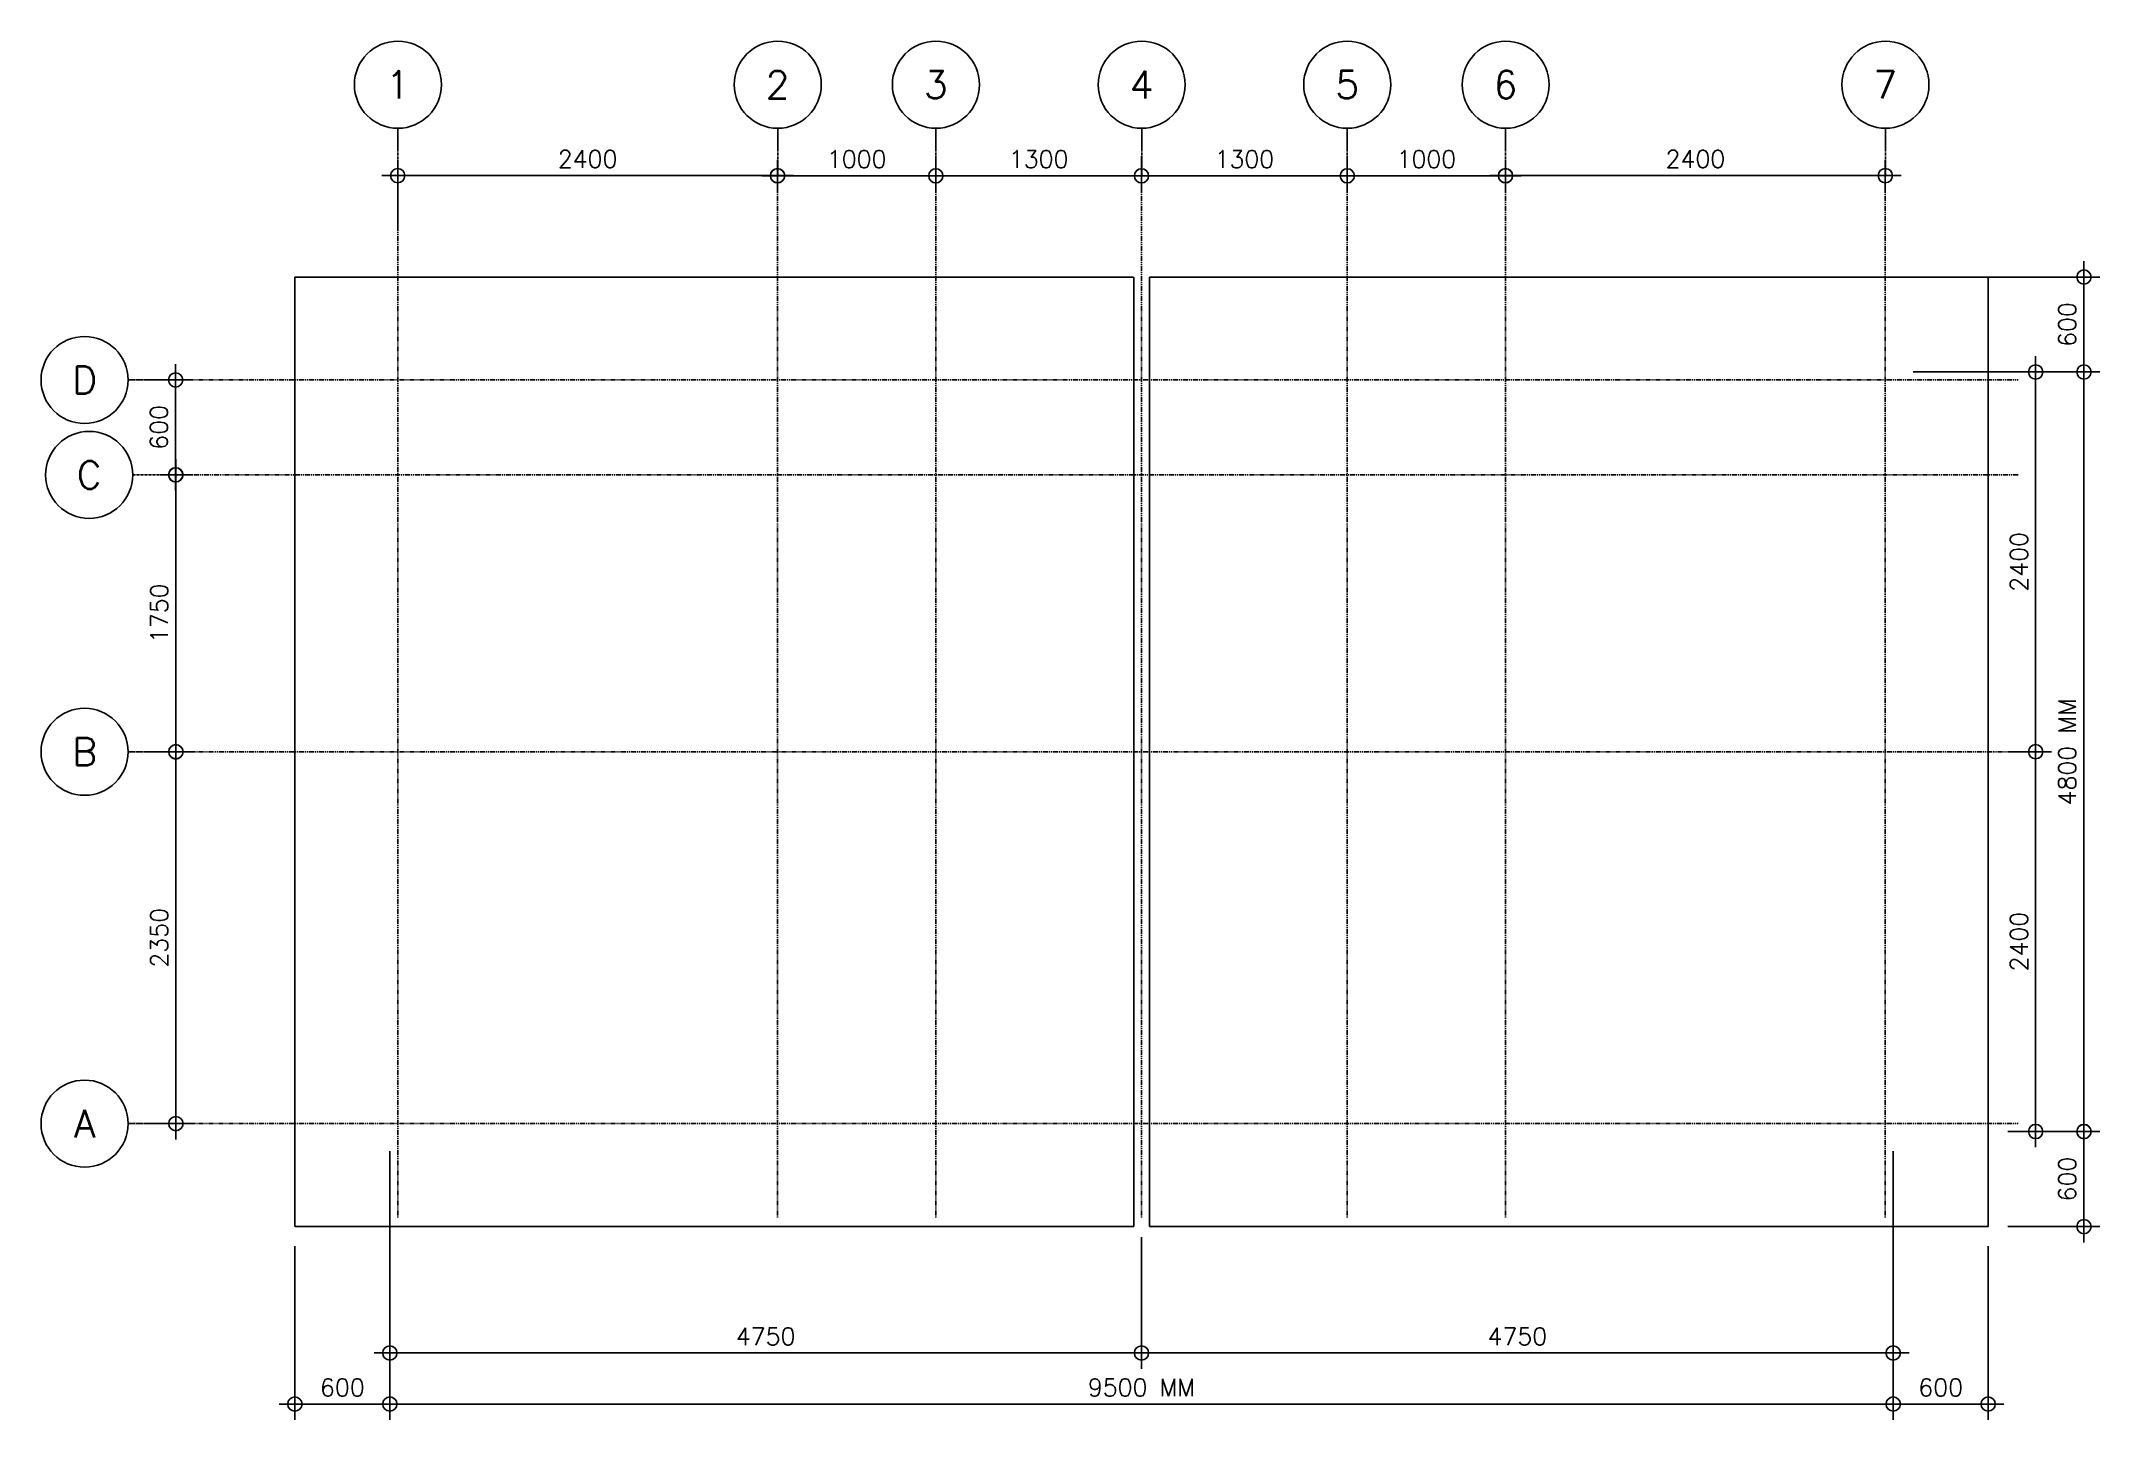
# Model space of a CAD drawing. Header units: inches. Extents: x 27 to 13036, y 14 to 8727.
import ezdxf

# ---------------------------------------------------------------- set-up
doc = ezdxf.new("R2010")
doc.units = ezdxf.units.IN
doc.header["$MEASUREMENT"] = 0
for name, pattern in [('CENTER', [50.8, 31.75, -6.35, 6.35, -6.35]), ('HIDDEN', [9.525, 6.35, -3.175]), ('PHANTOM', [63.5, 31.75, -6.35, 6.35, -6.35, 6.35, -6.35])]:
    doc.linetypes.add(name, pattern=pattern)
doc.layers.get('Defpoints').update_dxf_attribs({"color": 36, "true_color": 0x703800})
for name, color, linetype in [('0-S2', 2, 'Continuous'), ('A-CENTER', 3, 'CENTER'), ('A-DIMENSIONS', 30, 'Continuous'), ('A-GRID-LN', 8, 'PHANTOM'), ('A-HIDD1', 8, 'HIDDEN'), ('A-TEXT', 3, 'Continuous'), ('baseplan_20180530$0$A-DOOR', 1, 'Continuous')]:
    doc.layers.add(name, color=color, linetype=linetype)
doc.styles.add('LEROY', font='simplex.shx')
doc.dimstyles.new('DIM100', dxfattribs={"dimscale": 0, "dimtxt": 220, "dimasz": 180, "dimexe": 220, "dimexo": 250, "dimgap": 1, "dimtad": 1, "dimtoh": 1, "dimlfac": 0.001, "dimzin": 1, "dimdsep": 46, "dimtxsty": 'LEROY', "dimblk1": 'ORIGIN', "dimblk2": 'ORIGIN', "dimsah": 1, "dimcen": 0.18, "dimclrd": 30, "dimclre": 30, "dimclrt": 7, "dimazin": 0, "dimtfac": 1, "dimtix": 1, "dimtmove": 1, "dimatfit": 3, "dimfxl": 1, "dimtvp": 1, "dimtolj": 2, "dimtzin": 0, "dimarcsym": 0})

# ---------------------------------------------------------------- blocks, each defined once
blk = doc.blocks.new('USER ARROW 100')
at = {"layer": 'A-DIMENSIONS'}
for q in [(-200, 0), (200, 0)]:
    blk.add_line((0, 0), q, dxfattribs=at)
for points in [[(0, 0), (0, 200)], [(0, 0), (0, -200)]]:
    blk.add_lwpolyline(points, dxfattribs=at)
blk.add_circle((0, 0), 90, dxfattribs=at)
blk = doc.blocks.new('*D6')
at = {"layer": 'A-DIMENSIONS', "color": 30, "ltscale": 0.3, "transparency": 16777216}
for p, q in [((24261, -14675), (24261, -14359)), ((24262, -14359), (26661, -14359)), ((26661, -14463), (26661, -14359))]:
    blk.add_line(p, q, dxfattribs=at)
at = {"layer": 'Defpoints', "color": 0, "ltscale": 0.3, "transparency": 16777216}
for p in [(26661, -14338), (26661, -14359), (24261, -14800)]:
    blk.add_point(p, dxfattribs=at)
at = {"layer": 'A-DIMENSIONS', "color": 30, "ltscale": 0.3, "transparency": 16777216, "xscale": 0.5, "yscale": 0.5, "zscale": 0.5, "rotation": 180}
blk.add_blockref('USER ARROW 100', (24261, -14359), dxfattribs=at)
at = {"layer": 'A-DIMENSIONS', "color": 30, "ltscale": 0.3, "transparency": 16777216, "xscale": 0.5, "yscale": 0.5, "zscale": 0.5}
blk.add_blockref('USER ARROW 100', (26661, -14359), dxfattribs=at)
at = {"layer": 'A-DIMENSIONS', "color": 3, "ltscale": 0.3, "transparency": 16777216, "insert": (25461, -14254), "char_height": 110, "attachment_point": 5, "style": 'LEROY'}
blk.add_mtext('\\A2;2400', dxfattribs=at)
blk = doc.blocks.new('*D7')
at = {"layer": 'A-DIMENSIONS', "color": 30, "ltscale": 0.3, "transparency": 16777216}
for p, q in [((27661, -14235), (27661, -14360)), ((26661, -14463), (26661, -14360)), ((26662, -14360), (27661, -14360))]:
    blk.add_line(p, q, dxfattribs=at)
at = {"layer": 'Defpoints', "color": 0, "ltscale": 0.3, "transparency": 16777216}
for p in [(26661, -14338), (27661, -14360), (27661, -14360)]:
    blk.add_point(p, dxfattribs=at)
at = {"layer": 'A-DIMENSIONS', "color": 30, "ltscale": 0.3, "transparency": 16777216, "xscale": 0.5, "yscale": 0.5, "zscale": 0.5, "rotation": 180}
blk.add_blockref('USER ARROW 100', (26661, -14360), dxfattribs=at)
at = {"layer": 'A-DIMENSIONS', "color": 30, "ltscale": 0.3, "transparency": 16777216, "xscale": 0.5, "yscale": 0.5, "zscale": 0.5}
blk.add_blockref('USER ARROW 100', (27661, -14360), dxfattribs=at)
at = {"layer": 'A-DIMENSIONS', "color": 3, "ltscale": 0.3, "transparency": 16777216, "insert": (27161, -14255), "char_height": 110, "attachment_point": 5, "style": 'LEROY'}
blk.add_mtext('\\A2;1000', dxfattribs=at)
blk = doc.blocks.new('*D8')
at = {"layer": 'A-DIMENSIONS', "color": 30, "ltscale": 0.3, "transparency": 16777216}
for p, q in [((27661, -14235), (27661, -14360)), ((28961, -14235), (28961, -14360)), ((27662, -14360), (28961, -14360))]:
    blk.add_line(p, q, dxfattribs=at)
at = {"layer": 'Defpoints', "color": 0, "ltscale": 0.3, "transparency": 16777216}
for p in [(27661, -14360), (28961, -14360), (28961, -14360)]:
    blk.add_point(p, dxfattribs=at)
at = {"layer": 'A-DIMENSIONS', "color": 30, "ltscale": 0.3, "transparency": 16777216, "xscale": 0.5, "yscale": 0.5, "zscale": 0.5, "rotation": 180}
blk.add_blockref('USER ARROW 100', (27661, -14360), dxfattribs=at)
at = {"layer": 'A-DIMENSIONS', "color": 30, "ltscale": 0.3, "transparency": 16777216, "xscale": 0.5, "yscale": 0.5, "zscale": 0.5}
blk.add_blockref('USER ARROW 100', (28961, -14360), dxfattribs=at)
at = {"layer": 'A-DIMENSIONS', "color": 3, "ltscale": 0.3, "transparency": 16777216, "insert": (28311, -14255), "char_height": 110, "attachment_point": 5, "style": 'LEROY'}
blk.add_mtext('\\A2;1300', dxfattribs=at)
blk = doc.blocks.new('*D9')
at = {"layer": 'A-DIMENSIONS', "color": 30, "ltscale": 0.3, "transparency": 16777216}
for p, q in [((31261, -14259), (31261, -14359)), ((33661, -14259), (33661, -14359)), ((33661, -14359), (31262, -14359))]:
    blk.add_line(p, q, dxfattribs=at)
at = {"layer": 'Defpoints', "color": 0, "ltscale": 0.3, "transparency": 16777216}
for p in [(31261, -14359), (31261, -14384), (33661, -14384)]:
    blk.add_point(p, dxfattribs=at)
at = {"layer": 'A-DIMENSIONS', "color": 30, "ltscale": 0.3, "transparency": 16777216, "xscale": 0.5, "yscale": 0.5, "zscale": 0.5, "rotation": 180}
blk.add_blockref('USER ARROW 100', (31261, -14359), dxfattribs=at)
at = {"layer": 'A-DIMENSIONS', "color": 30, "ltscale": 0.3, "transparency": 16777216, "xscale": 0.5, "yscale": 0.5, "zscale": 0.5}
blk.add_blockref('USER ARROW 100', (33661, -14359), dxfattribs=at)
at = {"layer": 'A-DIMENSIONS', "color": 3, "ltscale": 0.3, "transparency": 16777216, "insert": (32461, -14254), "char_height": 110, "attachment_point": 5, "style": 'LEROY'}
blk.add_mtext('\\A2;2400', dxfattribs=at)
blk = doc.blocks.new('*D10')
at = {"layer": 'A-DIMENSIONS', "color": 30, "ltscale": 0.3, "transparency": 16777216}
for p, q in [((30261, -14235), (30261, -14360)), ((31261, -14259), (31261, -14360)), ((31261, -14360), (30262, -14360))]:
    blk.add_line(p, q, dxfattribs=at)
at = {"layer": 'Defpoints', "color": 0, "ltscale": 0.3, "transparency": 16777216}
for p in [(30261, -14360), (30261, -14360), (31261, -14384)]:
    blk.add_point(p, dxfattribs=at)
at = {"layer": 'A-DIMENSIONS', "color": 30, "ltscale": 0.3, "transparency": 16777216, "xscale": 0.5, "yscale": 0.5, "zscale": 0.5, "rotation": 180}
blk.add_blockref('USER ARROW 100', (30261, -14360), dxfattribs=at)
at = {"layer": 'A-DIMENSIONS', "color": 30, "ltscale": 0.3, "transparency": 16777216, "xscale": 0.5, "yscale": 0.5, "zscale": 0.5}
blk.add_blockref('USER ARROW 100', (31261, -14360), dxfattribs=at)
at = {"layer": 'A-DIMENSIONS', "color": 3, "ltscale": 0.3, "transparency": 16777216, "insert": (30761, -14255), "char_height": 110, "attachment_point": 5, "style": 'LEROY'}
blk.add_mtext('\\A2;1000', dxfattribs=at)
blk = doc.blocks.new('*D11')
at = {"layer": 'A-DIMENSIONS', "color": 30, "ltscale": 0.3, "transparency": 16777216}
for p, q in [((28961, -14242), (28961, -14360)), ((30261, -14235), (30261, -14360)), ((30261, -14360), (28962, -14360))]:
    blk.add_line(p, q, dxfattribs=at)
at = {"layer": 'Defpoints', "color": 0, "ltscale": 0.3, "transparency": 16777216}
for p in [(28961, -14360), (28961, -14367), (30261, -14360)]:
    blk.add_point(p, dxfattribs=at)
at = {"layer": 'A-DIMENSIONS', "color": 30, "ltscale": 0.3, "transparency": 16777216, "xscale": 0.5, "yscale": 0.5, "zscale": 0.5, "rotation": 180}
blk.add_blockref('USER ARROW 100', (28961, -14360), dxfattribs=at)
at = {"layer": 'A-DIMENSIONS', "color": 30, "ltscale": 0.3, "transparency": 16777216, "xscale": 0.5, "yscale": 0.5, "zscale": 0.5}
blk.add_blockref('USER ARROW 100', (30261, -14360), dxfattribs=at)
at = {"layer": 'A-DIMENSIONS', "color": 3, "ltscale": 0.3, "transparency": 16777216, "insert": (29611, -14255), "char_height": 110, "attachment_point": 5, "style": 'LEROY'}
blk.add_mtext('\\A2;1300', dxfattribs=at)
blk = doc.blocks.new('*D12')
at = {"layer": 'A-DIMENSIONS', "color": 30, "ltscale": 0.3, "transparency": 16777216}
for p, q in [((22782, -15650), (22857, -15650)), ((22857, -15651), (22857, -16250)), ((22782, -16250), (22857, -16250))]:
    blk.add_line(p, q, dxfattribs=at)
at = {"layer": 'Defpoints', "color": 0, "ltscale": 0.3, "transparency": 16777216}
for p in [(22907, -15650), (22857, -16250), (22907, -16250)]:
    blk.add_point(p, dxfattribs=at)
at = {"layer": 'A-DIMENSIONS', "color": 30, "ltscale": 0.3, "transparency": 16777216, "xscale": 0.5, "yscale": 0.5, "zscale": 0.5}
for p, rotation in [((22857, -15650), 90), ((22857, -16250), 270)]:
    blk.add_blockref('USER ARROW 100', p, dxfattribs=dict(at, rotation=rotation))
at = {"layer": 'A-DIMENSIONS', "color": 3, "ltscale": 0.3, "transparency": 16777216, "insert": (22752, -15950), "char_height": 110, "attachment_point": 5, "rotation": 90, "style": 'LEROY'}
blk.add_mtext('\\A2;600', dxfattribs=at)
blk = doc.blocks.new('*D13')
at = {"layer": 'A-DIMENSIONS', "color": 30, "ltscale": 0.3, "transparency": 16777216}
for p, q in [((22782, -16250), (22859, -16250)), ((22859, -16251), (22859, -17999)), ((22984, -18000), (22859, -18000))]:
    blk.add_line(p, q, dxfattribs=at)
at = {"layer": 'Defpoints', "color": 0, "ltscale": 0.3, "transparency": 16777216}
for p in [(22907, -16250), (22859, -18000), (22859, -18000)]:
    blk.add_point(p, dxfattribs=at)
at = {"layer": 'A-DIMENSIONS', "color": 30, "ltscale": 0.3, "transparency": 16777216, "xscale": 0.5, "yscale": 0.5, "zscale": 0.5}
for p, rotation in [((22859, -16250), 90), ((22859, -18000), 270)]:
    blk.add_blockref('USER ARROW 100', p, dxfattribs=dict(at, rotation=rotation))
at = {"layer": 'A-DIMENSIONS', "color": 3, "ltscale": 0.3, "transparency": 16777216, "insert": (22754, -17125), "char_height": 110, "attachment_point": 5, "rotation": 90, "style": 'LEROY'}
blk.add_mtext('\\A2;1750', dxfattribs=at)
blk = doc.blocks.new('*D14')
at = {"layer": 'A-DIMENSIONS', "color": 30, "ltscale": 0.3, "transparency": 16777216}
for p, q in [((22984, -18001), (22859, -18001)), ((22859, -18001), (22859, -20350)), ((22984, -20350), (22859, -20350))]:
    blk.add_line(p, q, dxfattribs=at)
at = {"layer": 'Defpoints', "color": 0, "ltscale": 0.3, "transparency": 16777216}
for p in [(22859, -18001), (22859, -20350), (22859, -20350)]:
    blk.add_point(p, dxfattribs=at)
at = {"layer": 'A-DIMENSIONS', "color": 30, "ltscale": 0.3, "transparency": 16777216, "xscale": 0.5, "yscale": 0.5, "zscale": 0.5}
for p, rotation in [((22859, -18001), 90), ((22859, -20350), 270)]:
    blk.add_blockref('USER ARROW 100', p, dxfattribs=dict(at, rotation=rotation))
at = {"layer": 'A-DIMENSIONS', "color": 3, "ltscale": 0.3, "transparency": 16777216, "insert": (22754, -19176), "char_height": 110, "attachment_point": 5, "rotation": 90, "style": 'LEROY'}
blk.add_mtext('\\A2;2350', dxfattribs=at)
blk = doc.blocks.new('*D15')
at = {"layer": 'A-DIMENSIONS', "color": 30, "ltscale": 0.3, "transparency": 16777216}
for p, q in [((33711, -20525), (33711, -22123)), ((24211, -21503), (24211, -22123)), ((24212, -22123), (33711, -22123))]:
    blk.add_line(p, q, dxfattribs=at)
at = {"layer": 'Defpoints', "color": 0, "ltscale": 0.3, "transparency": 16777216}
for p in [(33711, -20400), (24211, -21378), (33711, -22123)]:
    blk.add_point(p, dxfattribs=at)
at = {"layer": 'A-DIMENSIONS', "color": 30, "ltscale": 0.3, "transparency": 16777216, "xscale": 0.5, "yscale": 0.5, "zscale": 0.5, "rotation": 180}
blk.add_blockref('USER ARROW 100', (24211, -22123), dxfattribs=at)
at = {"layer": 'A-DIMENSIONS', "color": 30, "ltscale": 0.3, "transparency": 16777216, "xscale": 0.5, "yscale": 0.5, "zscale": 0.5}
blk.add_blockref('USER ARROW 100', (33711, -22123), dxfattribs=at)
at = {"layer": 'A-DIMENSIONS', "color": 3, "ltscale": 0.3, "transparency": 16777216, "insert": (28961, -22018), "char_height": 110, "attachment_point": 5, "style": 'LEROY'}
blk.add_mtext('\\A2;9500 MM', dxfattribs=at)
blk = doc.blocks.new('*D16')
at = {"layer": 'A-DIMENSIONS', "color": 30, "ltscale": 0.3, "transparency": 16777216}
for p, q in [((34440, -15600), (34916, -15600)), ((34916, -20400), (34916, -15601)), ((34440, -20400), (34916, -20400))]:
    blk.add_line(p, q, dxfattribs=at)
at = {"layer": 'Defpoints', "color": 0, "ltscale": 0.3, "transparency": 16777216}
for p in [(34315, -15600), (34916, -15600), (34315, -20400)]:
    blk.add_point(p, dxfattribs=at)
at = {"layer": 'A-DIMENSIONS', "color": 30, "ltscale": 0.3, "transparency": 16777216, "xscale": 0.5, "yscale": 0.5, "zscale": 0.5}
for p, rotation in [((34916, -15600), 90), ((34916, -20400), 270)]:
    blk.add_blockref('USER ARROW 100', p, dxfattribs=dict(at, rotation=rotation))
at = {"layer": 'A-DIMENSIONS', "color": 3, "ltscale": 0.3, "transparency": 16777216, "insert": (34811, -18000), "char_height": 110, "attachment_point": 5, "rotation": 90, "style": 'LEROY'}
blk.add_mtext('\\A2;4800 MM', dxfattribs=at)
blk = doc.blocks.new('grid 50')
at = {"layer": '0-S2', "ltscale": 0.5}
blk.add_circle((71398, 32702), 275, dxfattribs=at)
at = {"layer": 'A-CENTER', "ltscale": 0.5}
blk.add_lwpolyline([(71398, 32427), (71398, 32127)], dxfattribs=at)
blk = doc.blocks.new('grid plans')
at = {"layer": 'A-GRID-LN'}
for p, q in [((39261, 6126), (39261, -458)), ((41661, 6126), (41661, -458)), ((42661, 6126), (42661, -458)), ((43961, 6126), (43961, -458)), ((45261, 6126), (45261, -458)), ((46261, 6126), (46261, -458)), ((48661, 6126), (48661, -458)), ((37557, 4835), (49500, 4835)), ((37558, 2485), (49500, 2485)), ((37557, 135), (49500, 135))]:
    blk.add_line(p, q, dxfattribs=at)
blk.add_lwpolyline([(49500, 4235), (37886, 4235)], dxfattribs=at)
at = {"layer": 'baseplan_20180530$0$A-DOOR'}
for p in [(-32136, -26001), (-29736, -26001), (-28736, -26001), (-27436, -26001), (-26137, -26001), (-25136, -26001), (-22736, -26001)]:
    blk.add_blockref('grid 50', p, dxfattribs=at)
at = {"layer": 'baseplan_20180530$0$A-DOOR', "rotation": 90}
for p in [(69984, -66563), (70013, -67163), (69984, -68913), (69984, -71263)]:
    blk.add_blockref('grid 50', p, dxfattribs=at)
at = {"layer": 'A-TEXT', "color": 5, "ltscale": 0.5, "char_height": 175, "attachment_point": 5, "style": 'LEROY'}
for s, insert in [('1', (39261, 6701)), ('2', (41661, 6701)), ('3', (42661, 6701)), ('4', (43961, 6701)), ('5', (45261, 6701)), ('6', (46261, 6701)), ('7', (48661, 6701)), ('D', (37282, 4835)), ('C', (37311, 4235)), ('B', (37282, 2485)), ('A', (37282, 135))]:
    blk.add_mtext_dynamic_manual_height_columns(s, width=384.5, gutter_width=1, heights=[0], dxfattribs=dict(at, insert=insert))
blk = doc.blocks.new('*D17')
at = {"layer": 'A-DIMENSIONS', "color": 30, "ltscale": 0.3, "transparency": 16777216}
for p, q in [((34440, -15600), (34611, -15600)), ((34611, -15601), (34611, -18000)), ((34436, -18000), (34611, -18000))]:
    blk.add_line(p, q, dxfattribs=at)
at = {"layer": 'Defpoints', "color": 0, "ltscale": 0.3, "transparency": 16777216}
for p in [(34315, -15600), (34311, -18000), (34611, -18000)]:
    blk.add_point(p, dxfattribs=at)
at = {"layer": 'A-DIMENSIONS', "color": 30, "ltscale": 0.3, "transparency": 16777216, "xscale": 0.5, "yscale": 0.5, "zscale": 0.5}
for p, rotation in [((34611, -15600), 90), ((34611, -18000), 270)]:
    blk.add_blockref('USER ARROW 100', p, dxfattribs=dict(at, rotation=rotation))
at = {"layer": 'A-DIMENSIONS', "color": 3, "ltscale": 0.3, "transparency": 16777216, "insert": (34506, -16800), "char_height": 110, "attachment_point": 5, "rotation": 90, "style": 'LEROY'}
blk.add_mtext('\\A2;2400', dxfattribs=at)
blk = doc.blocks.new('*D18')
at = {"layer": 'A-DIMENSIONS', "color": 30, "ltscale": 0.3, "transparency": 16777216}
for p, q in [((34436, -18000), (34611, -18000)), ((34611, -18001), (34611, -20400)), ((34436, -20400), (34611, -20400))]:
    blk.add_line(p, q, dxfattribs=at)
at = {"layer": 'Defpoints', "color": 0, "ltscale": 0.3, "transparency": 16777216}
for p in [(34311, -18000), (34311, -20400), (34611, -20400)]:
    blk.add_point(p, dxfattribs=at)
at = {"layer": 'A-DIMENSIONS', "color": 30, "ltscale": 0.3, "transparency": 16777216, "xscale": 0.5, "yscale": 0.5, "zscale": 0.5}
for p, rotation in [((34611, -18000), 90), ((34611, -20400), 270)]:
    blk.add_blockref('USER ARROW 100', p, dxfattribs=dict(at, rotation=rotation))
at = {"layer": 'A-DIMENSIONS', "color": 3, "ltscale": 0.3, "transparency": 16777216, "insert": (34506, -19200), "char_height": 110, "attachment_point": 5, "rotation": 90, "style": 'LEROY'}
blk.add_mtext('\\A2;2400', dxfattribs=at)
blk = doc.blocks.new('*D19')
at = {"layer": 'A-DIMENSIONS', "color": 30, "ltscale": 0.3, "transparency": 16777216}
for p, q in [((24211, -20525), (24211, -21800)), ((28961, -21069), (28961, -21800)), ((24212, -21800), (28961, -21800))]:
    blk.add_line(p, q, dxfattribs=at)
at = {"layer": 'Defpoints', "color": 0, "ltscale": 0.3, "transparency": 16777216}
for p in [(24211, -20400), (28961, -20944), (28961, -21800)]:
    blk.add_point(p, dxfattribs=at)
at = {"layer": 'A-DIMENSIONS', "color": 30, "ltscale": 0.3, "transparency": 16777216, "xscale": 0.5, "yscale": 0.5, "zscale": 0.5, "rotation": 180}
blk.add_blockref('USER ARROW 100', (24211, -21800), dxfattribs=at)
at = {"layer": 'A-DIMENSIONS', "color": 30, "ltscale": 0.3, "transparency": 16777216, "xscale": 0.5, "yscale": 0.5, "zscale": 0.5}
blk.add_blockref('USER ARROW 100', (28961, -21800), dxfattribs=at)
at = {"layer": 'A-DIMENSIONS', "color": 3, "ltscale": 0.3, "transparency": 16777216, "insert": (26586, -21695), "char_height": 110, "attachment_point": 5, "style": 'LEROY'}
blk.add_mtext('\\A2;4750', dxfattribs=at)
blk = doc.blocks.new('*D23')
at = {"layer": 'A-DIMENSIONS', "color": 30, "ltscale": 0.3, "transparency": 16777216}
for p, q in [((34025, -15000), (34916, -15000)), ((34916, -15001), (34916, -15600)), ((33836, -15600), (34916, -15600))]:
    blk.add_line(p, q, dxfattribs=at)
at = {"layer": 'Defpoints', "color": 0, "ltscale": 0.3, "transparency": 16777216}
for p in [(33900, -15000), (33711, -15600), (34916, -15600)]:
    blk.add_point(p, dxfattribs=at)
at = {"layer": 'A-DIMENSIONS', "color": 30, "ltscale": 0.3, "transparency": 16777216, "xscale": 0.5, "yscale": 0.5, "zscale": 0.5}
for p, rotation in [((34916, -15000), 90), ((34916, -15600), 270)]:
    blk.add_blockref('USER ARROW 100', p, dxfattribs=dict(at, rotation=rotation))
at = {"layer": 'A-DIMENSIONS', "color": 3, "ltscale": 0.3, "transparency": 16777216, "insert": (34811, -15300), "char_height": 110, "attachment_point": 5, "rotation": 90, "style": 'LEROY'}
blk.add_mtext('\\A2;600', dxfattribs=at)
blk = doc.blocks.new('*D20')
at = {"layer": 'A-DIMENSIONS', "color": 30, "ltscale": 0.3, "transparency": 16777216}
for p, q in [((34436, -20401), (34916, -20401)), ((34916, -21001), (34916, -20402)), ((34436, -21001), (34916, -21001))]:
    blk.add_line(p, q, dxfattribs=at)
at = {"layer": 'Defpoints', "color": 0, "ltscale": 0.3, "transparency": 16777216}
for p in [(34311, -20401), (34916, -20401), (34311, -21001)]:
    blk.add_point(p, dxfattribs=at)
at = {"layer": 'A-DIMENSIONS', "color": 30, "ltscale": 0.3, "transparency": 16777216, "xscale": 0.5, "yscale": 0.5, "zscale": 0.5}
for p, rotation in [((34916, -20401), 90), ((34916, -21001), 270)]:
    blk.add_blockref('USER ARROW 100', p, dxfattribs=dict(at, rotation=rotation))
at = {"layer": 'A-DIMENSIONS', "color": 3, "ltscale": 0.3, "transparency": 16777216, "insert": (34811, -20701), "char_height": 110, "attachment_point": 5, "rotation": 90, "style": 'LEROY'}
blk.add_mtext('\\A2;600', dxfattribs=at)
blk = doc.blocks.new('*D24')
at = {"layer": 'A-DIMENSIONS', "color": 30, "ltscale": 0.3, "transparency": 16777216}
for p, q in [((33711, -20525), (33711, -22123)), ((34311, -21125), (34311, -22123)), ((34311, -22123), (33712, -22123))]:
    blk.add_line(p, q, dxfattribs=at)
at = {"layer": 'Defpoints', "color": 0, "ltscale": 0.3, "transparency": 16777216}
for p in [(33711, -20400), (34311, -21000), (33711, -22123)]:
    blk.add_point(p, dxfattribs=at)
at = {"layer": 'A-DIMENSIONS', "color": 30, "ltscale": 0.3, "transparency": 16777216, "xscale": 0.5, "yscale": 0.5, "zscale": 0.5, "rotation": 180}
blk.add_blockref('USER ARROW 100', (33711, -22123), dxfattribs=at)
at = {"layer": 'A-DIMENSIONS', "color": 30, "ltscale": 0.3, "transparency": 16777216, "xscale": 0.5, "yscale": 0.5, "zscale": 0.5}
blk.add_blockref('USER ARROW 100', (34311, -22123), dxfattribs=at)
at = {"layer": 'A-DIMENSIONS', "color": 3, "ltscale": 0.3, "transparency": 16777216, "insert": (34011, -22018), "char_height": 110, "attachment_point": 5, "style": 'LEROY'}
blk.add_mtext('\\A2;600', dxfattribs=at)
blk = doc.blocks.new('*D21')
at = {"layer": 'A-DIMENSIONS', "color": 30, "ltscale": 0.3, "transparency": 16777216}
for p, q in [((23611, -21125), (23611, -22123)), ((24211, -21526), (24211, -22123)), ((23612, -22123), (24211, -22123))]:
    blk.add_line(p, q, dxfattribs=at)
at = {"layer": 'Defpoints', "color": 0, "ltscale": 0.3, "transparency": 16777216}
for p in [(23611, -21000), (24211, -21401), (24211, -22123)]:
    blk.add_point(p, dxfattribs=at)
at = {"layer": 'A-DIMENSIONS', "color": 30, "ltscale": 0.3, "transparency": 16777216, "xscale": 0.5, "yscale": 0.5, "zscale": 0.5, "rotation": 180}
blk.add_blockref('USER ARROW 100', (23611, -22123), dxfattribs=at)
at = {"layer": 'A-DIMENSIONS', "color": 30, "ltscale": 0.3, "transparency": 16777216, "xscale": 0.5, "yscale": 0.5, "zscale": 0.5}
blk.add_blockref('USER ARROW 100', (24211, -22123), dxfattribs=at)
at = {"layer": 'A-DIMENSIONS', "color": 3, "ltscale": 0.3, "transparency": 16777216, "insert": (23911, -22018), "char_height": 110, "attachment_point": 5, "style": 'LEROY'}
blk.add_mtext('\\A2;600', dxfattribs=at)
blk = doc.blocks.new('*D22')
at = {"layer": 'A-DIMENSIONS', "color": 30, "ltscale": 0.3, "transparency": 16777216}
for p, q in [((33711, -20525), (33711, -21800)), ((28961, -21526), (28961, -21800)), ((28962, -21800), (33711, -21800))]:
    blk.add_line(p, q, dxfattribs=at)
at = {"layer": 'Defpoints', "color": 0, "ltscale": 0.3, "transparency": 16777216}
for p in [(33711, -20400), (28961, -21401), (33711, -21800)]:
    blk.add_point(p, dxfattribs=at)
at = {"layer": 'A-DIMENSIONS', "color": 30, "ltscale": 0.3, "transparency": 16777216, "xscale": 0.5, "yscale": 0.5, "zscale": 0.5, "rotation": 180}
blk.add_blockref('USER ARROW 100', (28961, -21800), dxfattribs=at)
at = {"layer": 'A-DIMENSIONS', "color": 30, "ltscale": 0.3, "transparency": 16777216, "xscale": 0.5, "yscale": 0.5, "zscale": 0.5}
blk.add_blockref('USER ARROW 100', (33711, -21800), dxfattribs=at)
at = {"layer": 'A-DIMENSIONS', "color": 3, "ltscale": 0.3, "transparency": 16777216, "insert": (31336, -21695), "char_height": 110, "attachment_point": 5, "style": 'LEROY'}
blk.add_mtext('\\A2;4750', dxfattribs=at)
blk = doc.blocks.new('dim 2')
at = {"layer": 'A-HIDD1', "linetype": 'HIDDEN', "ltscale": 0.5}
for points in [[(23611.4, -15000.5), (28911.4, -15000.5), (28911.4, -21000.5), (23611.4, -21000.5)], [(34311.4, -15000.5), (29011.4, -15000.5), (29011.4, -21000.5), (34311.4, -21000.5)]]:
    blk.add_lwpolyline(points, close=True, dxfattribs=at)
at = {"layer": 'baseplan_20180530$0$A-DOOR'}
blk.add_blockref('grid plans', (-15000, -20485.4), dxfattribs=at)
at = {"layer": 'A-DIMENSIONS', "ltscale": 0.3}
for base, p1, p2, override, picture, middle in [((26661.4, -14359.3), (24261.4, -14800.5), (26661.4, -14338), {"dimscale": 1, "dimtxt": 110, "dimasz": 0.5, "dimexe": 0, "dimexo": 125, "dimgap": 50, "dimdec": 0, "dimlfac": 1, "dimblk1": 'USER ARROW 100', "dimblk2": 'USER ARROW 100', "dimclrt": 3, "dimlwd": -1, "dimlwe": -1}, '*D6', (25461.4, -14254.3)), ((27661.5, -14360.5), (26661.4, -14338), (27661.5, -14360.5), {"dimscale": 1, "dimtxt": 110, "dimasz": 0.5, "dimexe": 0, "dimexo": 125, "dimgap": 50, "dimdec": 0, "dimlfac": 1, "dimblk1": 'USER ARROW 100', "dimblk2": 'USER ARROW 100', "dimclrt": 3, "dimlwd": -1, "dimlwe": -1}, '*D7', (27161.4, -14255.5)), ((28961.4, -14360.5), (27661.5, -14360.5), (28961.4, -14360.5), {"dimscale": 1, "dimtxt": 110, "dimasz": 0.5, "dimexe": 0, "dimexo": 125, "dimgap": 50, "dimdec": 0, "dimlfac": 1, "dimblk1": 'USER ARROW 100', "dimblk2": 'USER ARROW 100', "dimclrt": 3, "dimlwd": -1, "dimlwe": -1}, '*D8', (28311.4, -14255.5)), ((33711.4, -22122.6), (24211.4, -21377.9), (33711.4, -20399.8), {"dimscale": 1, "dimtxt": 110, "dimasz": 0.5, "dimexe": 0, "dimexo": 125, "dimgap": 50, "dimdec": 0, "dimlfac": 1, "dimpost": ' MM', "dimblk1": 'USER ARROW 100', "dimblk2": 'USER ARROW 100', "dimclrt": 3, "dimlwd": -1, "dimlwe": -1}, '*D15', (28961.4, -22017.6)), ((28961.4, -21800.3), (24211.4, -20399.8), (28961.4, -20943.5), {"dimscale": 1, "dimtxt": 110, "dimasz": 0.5, "dimexe": 0, "dimexo": 125, "dimgap": 50, "dimdec": 0, "dimlfac": 1, "dimblk1": 'USER ARROW 100', "dimblk2": 'USER ARROW 100', "dimclrt": 3, "dimlwd": -1, "dimlwe": -1}, '*D19', (26586.4, -21695.3)), ((33711.4, -21800.3), (28961.4, -21401.2), (33711.4, -20399.8), {"dimscale": 1, "dimtxt": 110, "dimasz": 0.5, "dimexe": 0, "dimexo": 125, "dimgap": 50, "dimdec": 0, "dimlfac": 1, "dimblk1": 'USER ARROW 100', "dimblk2": 'USER ARROW 100', "dimclrt": 3, "dimlwd": -1, "dimlwe": -1}, '*D22', (31336.4, -21695.3)), ((33711.4, -22122.6), (34311.4, -21000.5), (33711.4, -20399.8), {"dimscale": 1, "dimtxt": 110, "dimasz": 0.5, "dimexe": 0, "dimexo": 125, "dimgap": 50, "dimdec": 0, "dimlfac": 1, "dimblk1": 'USER ARROW 100', "dimblk2": 'USER ARROW 100', "dimclrt": 3, "dimlwd": -1, "dimlwe": -1}, '*D24', (34011.4, -22017.6)), ((24211.4, -22122.6), (23611.4, -21000.5), (24211.4, -21401.2), {"dimscale": 1, "dimtxt": 110, "dimasz": 0.5, "dimexe": 0, "dimexo": 125, "dimgap": 50, "dimdec": 0, "dimlfac": 1, "dimblk1": 'USER ARROW 100', "dimblk2": 'USER ARROW 100', "dimclrt": 3, "dimlwd": -1, "dimlwe": -1}, '*D21', (23911.4, -22017.6))]:
    dim = blk.add_linear_dim(base=base, p1=p1, p2=p2, dimstyle='DIM100', override=override, dxfattribs=at)
    dim.commit()
    dim.dimension.update_dxf_attribs({"geometry": picture, "text_midpoint": middle})
for base, p1, p2, angle, override, picture, middle in [((28961.4, -14360.5), (30261.3, -14360.5), (28961.4, -14366.8), 180, {"dimscale": 1, "dimtxt": 110, "dimasz": 0.5, "dimexe": 0, "dimexo": 125, "dimgap": 50, "dimdec": 0, "dimlfac": 1, "dimblk1": 'USER ARROW 100', "dimblk2": 'USER ARROW 100', "dimclrt": 3, "dimlwd": -1, "dimlwe": -1}, '*D11', (29611.3, -14255.5)), ((30261.3, -14360.5), (31261.4, -14383.6), (30261.3, -14360.5), 180, {"dimscale": 1, "dimtxt": 110, "dimasz": 0.5, "dimexe": 0, "dimexo": 125, "dimgap": 50, "dimdec": 0, "dimlfac": 1, "dimblk1": 'USER ARROW 100', "dimblk2": 'USER ARROW 100', "dimclrt": 3, "dimlwd": -1, "dimlwe": -1}, '*D10', (30761.3, -14255.5)), ((31261.4, -14359.3), (33661.4, -14383.6), (31261.4, -14383.6), 180, {"dimscale": 1, "dimtxt": 110, "dimasz": 0.5, "dimexe": 0, "dimexo": 125, "dimgap": 50, "dimdec": 0, "dimlfac": 1, "dimblk1": 'USER ARROW 100', "dimblk2": 'USER ARROW 100', "dimclrt": 3, "dimlwd": -1, "dimlwe": -1}, '*D9', (32461.4, -14254.3)), ((34916.1, -15600.5), (33899.6, -15000.5), (33711.4, -15600.5), 90, {"dimscale": 1, "dimtxt": 110, "dimasz": 0.5, "dimexe": 0, "dimexo": 125, "dimgap": 50, "dimdec": 0, "dimlfac": 1, "dimblk1": 'USER ARROW 100', "dimblk2": 'USER ARROW 100', "dimclrt": 3, "dimlwd": -1, "dimlwe": -1}, '*D23', (34811.1, -15300.5)), ((22857.3, -16250.2), (22907.2, -15650.5), (22907.2, -16250.2), 90, {"dimscale": 1, "dimtxt": 110, "dimasz": 0.5, "dimexe": 0, "dimexo": 125, "dimgap": 50, "dimdec": 0, "dimlfac": 1, "dimblk1": 'USER ARROW 100', "dimblk2": 'USER ARROW 100', "dimclrt": 3, "dimlwd": -1, "dimlwe": -1}, '*D12', (22752.3, -15950.3)), ((34610.5, -18000.5), (34314.8, -15600.5), (34311.4, -18000.5), 90, {"dimscale": 1, "dimtxt": 110, "dimasz": 0.5, "dimexe": 0, "dimexo": 125, "dimgap": 50, "dimdec": 0, "dimlfac": 1, "dimblk1": 'USER ARROW 100', "dimblk2": 'USER ARROW 100', "dimclrt": 3, "dimlwd": -1, "dimlwe": -1}, '*D17', (34505.5, -16800.5)), ((34916.1, -15600.5), (34314.8, -20400.5), (34314.8, -15600.5), 90, {"dimscale": 1, "dimtxt": 110, "dimasz": 0.5, "dimexe": 0, "dimexo": 125, "dimgap": 50, "dimdec": 0, "dimlfac": 1, "dimpost": ' MM', "dimblk1": 'USER ARROW 100', "dimblk2": 'USER ARROW 100', "dimclrt": 3, "dimlwd": -1, "dimlwe": -1}, '*D16', (34811.1, -18000.5)), ((22859.3, -17999.8), (22907.2, -16250.2), (22859.3, -17999.8), 90, {"dimscale": 1, "dimtxt": 110, "dimasz": 0.5, "dimexe": 0, "dimexo": 125, "dimgap": 50, "dimdec": 0, "dimlfac": 1, "dimblk1": 'USER ARROW 100', "dimblk2": 'USER ARROW 100', "dimclrt": 3, "dimlwd": -1, "dimlwe": -1}, '*D13', (22754.3, -17125)), ((22859.3, -20350.5), (22859.3, -18000.8), (22859.2, -20350.5), 90, {"dimscale": 1, "dimtxt": 110, "dimasz": 0.5, "dimexe": 0, "dimexo": 125, "dimgap": 50, "dimdec": 0, "dimlfac": 1, "dimblk1": 'USER ARROW 100', "dimblk2": 'USER ARROW 100', "dimclrt": 3, "dimlwd": -1, "dimlwe": -1}, '*D14', (22754.3, -19175.7)), ((34610.5, -20400.5), (34311.4, -18000.5), (34311.4, -20400.5), 90, {"dimscale": 1, "dimtxt": 110, "dimasz": 0.5, "dimexe": 0, "dimexo": 125, "dimgap": 50, "dimdec": 0, "dimlfac": 1, "dimblk1": 'USER ARROW 100', "dimblk2": 'USER ARROW 100', "dimclrt": 3, "dimlwd": -1, "dimlwe": -1}, '*D18', (34505.5, -19200.5)), ((34916.1, -20401.2), (34311.4, -21001.5), (34311.4, -20401.2), 90, {"dimscale": 1, "dimtxt": 110, "dimasz": 0.5, "dimexe": 0, "dimexo": 125, "dimgap": 50, "dimdec": 0, "dimlfac": 1, "dimblk1": 'USER ARROW 100', "dimblk2": 'USER ARROW 100', "dimclrt": 3, "dimlwd": -1, "dimlwe": -1}, '*D20', (34811.1, -20701.3))]:
    dim = blk.add_linear_dim(base=base, p1=p1, p2=p2, angle=angle, dimstyle='DIM100', override=override, dxfattribs=at)
    dim.commit()
    dim.dimension.update_dxf_attribs({"geometry": picture, "text_midpoint": middle})

msp = doc.modelspace()

# ---------------------------------------------------------------- block references
at = {"layer": 'baseplan_20180530$0$A-DOOR'}
msp.add_blockref('dim 2', (-21981, 22236), dxfattribs=at)

doc.saveas('drawing.dxf')
